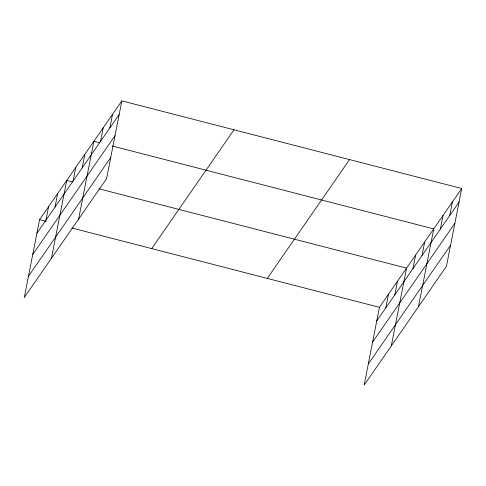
<?xml version="1.0" encoding="UTF-8"?>
<svg xmlns="http://www.w3.org/2000/svg" width="486" height="486" viewBox="0 0 486 486"><rect width="100%" height="100%" fill="white"/><g stroke="black" fill="none" stroke-linecap="round" stroke-linejoin="round"><path stroke-width="0.73" d="M121.846 100.875L39.566 219.678L24.3 297.487L106.586 178.684L121.846 100.875L461.7 188.513L446.434 266.322L364.154 385.125L379.414 307.316L461.7 188.513M45.951 220.207L48.618 206.611M54.997 207.139L57.67 193.543M51.455 258.279L66.716 180.476L72.584 181.989M73.1 181.005L75.767 167.409M82.152 167.937L84.819 154.341M78.604 219.077L93.871 141.268L99.733 142.781M100.529 141.402L103.196 127.806M109.854 127.94L112.521 114.344M385.799 307.845L388.466 294.249M394.851 294.777L397.518 281.181M391.303 345.917L406.569 268.114L98.974 188.793M412.954 268.637L415.621 255.041M422.006 255.569L424.673 241.973M418.458 306.715L433.725 228.906L112.199 145.994M440.383 229.04L443.05 215.444M449.708 215.571L452.375 201.976M36.9 233.274L119.179 114.471M32.738 254.464L115.024 135.661M28.455 276.297L110.741 157.494M151.717 248.601L233.997 129.798M267.264 278.393L349.549 159.596M376.747 320.912L459.033 202.109M372.592 342.101L454.878 223.299M368.309 363.935L450.595 245.132M39.566 219.678L46.164 221.379M71.819 227.995L379.414 307.316"/></g></svg>
